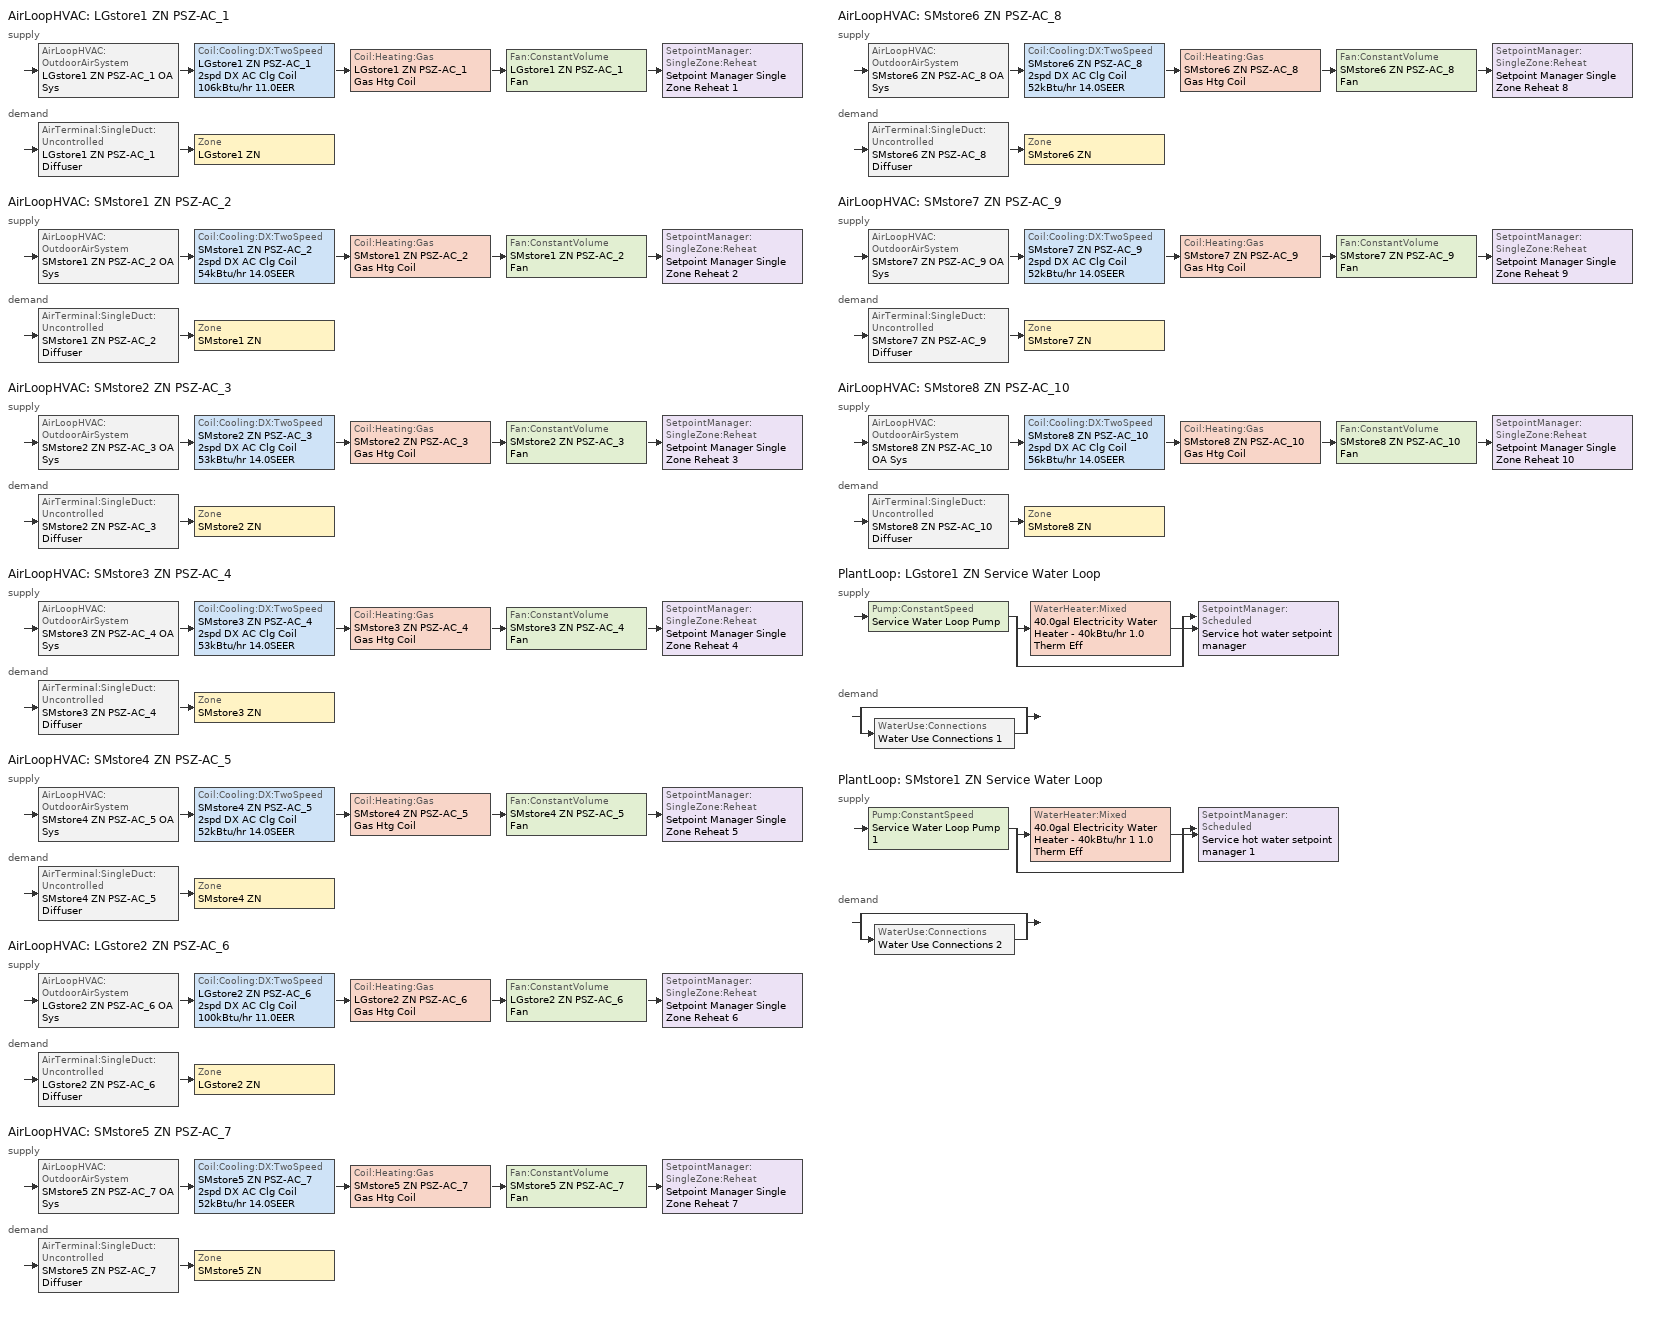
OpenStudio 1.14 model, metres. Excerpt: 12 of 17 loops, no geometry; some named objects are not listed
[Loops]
AirLoopHVAC 'LGstore1 ZN PSZ-AC_1'
 supply: AirLoopHVAC:OutdoorAirSystem 'LGstore1 ZN PSZ-AC_1 OA Sys' > Coil:Cooling:DX:TwoSpeed 'LGstore1 ZN PSZ-AC_1 2spd DX AC Clg Coil 106kBtu/hr 11.0EER' > Coil:Heating:Gas 'LGstore1 ZN PSZ-AC_1 Gas Htg Coil' > Fan:ConstantVolume 'LGstore1 ZN PSZ-AC_1 Fan' > SetpointManager:SingleZone:Reheat 'Setpoint Manager Single Zone Reheat 1'
 demand: AirTerminal:SingleDuct:Uncontrolled 'LGstore1 ZN PSZ-AC_1 Diffuser' > Zone 'LGstore1 ZN'
AirLoopHVAC 'SMstore1 ZN PSZ-AC_2'
 supply: AirLoopHVAC:OutdoorAirSystem 'SMstore1 ZN PSZ-AC_2 OA Sys' > Coil:Cooling:DX:TwoSpeed 'SMstore1 ZN PSZ-AC_2 2spd DX AC Clg Coil 54kBtu/hr 14.0SEER' > Coil:Heating:Gas 'SMstore1 ZN PSZ-AC_2 Gas Htg Coil' > Fan:ConstantVolume 'SMstore1 ZN PSZ-AC_2 Fan' > SetpointManager:SingleZone:Reheat 'Setpoint Manager Single Zone Reheat 2'
 demand: AirTerminal:SingleDuct:Uncontrolled 'SMstore1 ZN PSZ-AC_2 Diffuser' > Zone 'SMstore1 ZN'
AirLoopHVAC 'SMstore2 ZN PSZ-AC_3'
 supply: AirLoopHVAC:OutdoorAirSystem 'SMstore2 ZN PSZ-AC_3 OA Sys' > Coil:Cooling:DX:TwoSpeed 'SMstore2 ZN PSZ-AC_3 2spd DX AC Clg Coil 53kBtu/hr 14.0SEER' > Coil:Heating:Gas 'SMstore2 ZN PSZ-AC_3 Gas Htg Coil' > Fan:ConstantVolume 'SMstore2 ZN PSZ-AC_3 Fan' > SetpointManager:SingleZone:Reheat 'Setpoint Manager Single Zone Reheat 3'
 demand: AirTerminal:SingleDuct:Uncontrolled 'SMstore2 ZN PSZ-AC_3 Diffuser' > Zone 'SMstore2 ZN'
AirLoopHVAC 'SMstore3 ZN PSZ-AC_4'
 supply: AirLoopHVAC:OutdoorAirSystem 'SMstore3 ZN PSZ-AC_4 OA Sys' > Coil:Cooling:DX:TwoSpeed 'SMstore3 ZN PSZ-AC_4 2spd DX AC Clg Coil 53kBtu/hr 14.0SEER' > Coil:Heating:Gas 'SMstore3 ZN PSZ-AC_4 Gas Htg Coil' > Fan:ConstantVolume 'SMstore3 ZN PSZ-AC_4 Fan' > SetpointManager:SingleZone:Reheat 'Setpoint Manager Single Zone Reheat 4'
 demand: AirTerminal:SingleDuct:Uncontrolled 'SMstore3 ZN PSZ-AC_4 Diffuser' > Zone 'SMstore3 ZN'
AirLoopHVAC 'SMstore4 ZN PSZ-AC_5'
 supply: AirLoopHVAC:OutdoorAirSystem 'SMstore4 ZN PSZ-AC_5 OA Sys' > Coil:Cooling:DX:TwoSpeed 'SMstore4 ZN PSZ-AC_5 2spd DX AC Clg Coil 52kBtu/hr 14.0SEER' > Coil:Heating:Gas 'SMstore4 ZN PSZ-AC_5 Gas Htg Coil' > Fan:ConstantVolume 'SMstore4 ZN PSZ-AC_5 Fan' > SetpointManager:SingleZone:Reheat 'Setpoint Manager Single Zone Reheat 5'
 demand: AirTerminal:SingleDuct:Uncontrolled 'SMstore4 ZN PSZ-AC_5 Diffuser' > Zone 'SMstore4 ZN'
AirLoopHVAC 'LGstore2 ZN PSZ-AC_6'
 supply: AirLoopHVAC:OutdoorAirSystem 'LGstore2 ZN PSZ-AC_6 OA Sys' > Coil:Cooling:DX:TwoSpeed 'LGstore2 ZN PSZ-AC_6 2spd DX AC Clg Coil 100kBtu/hr 11.0EER' > Coil:Heating:Gas 'LGstore2 ZN PSZ-AC_6 Gas Htg Coil' > Fan:ConstantVolume 'LGstore2 ZN PSZ-AC_6 Fan' > SetpointManager:SingleZone:Reheat 'Setpoint Manager Single Zone Reheat 6'
 demand: AirTerminal:SingleDuct:Uncontrolled 'LGstore2 ZN PSZ-AC_6 Diffuser' > Zone 'LGstore2 ZN'
AirLoopHVAC 'SMstore5 ZN PSZ-AC_7'
 supply: AirLoopHVAC:OutdoorAirSystem 'SMstore5 ZN PSZ-AC_7 OA Sys' > Coil:Cooling:DX:TwoSpeed 'SMstore5 ZN PSZ-AC_7 2spd DX AC Clg Coil 52kBtu/hr 14.0SEER' > Coil:Heating:Gas 'SMstore5 ZN PSZ-AC_7 Gas Htg Coil' > Fan:ConstantVolume 'SMstore5 ZN PSZ-AC_7 Fan' > SetpointManager:SingleZone:Reheat 'Setpoint Manager Single Zone Reheat 7'
 demand: AirTerminal:SingleDuct:Uncontrolled 'SMstore5 ZN PSZ-AC_7 Diffuser' > Zone 'SMstore5 ZN'
AirLoopHVAC 'SMstore6 ZN PSZ-AC_8'
 supply: AirLoopHVAC:OutdoorAirSystem 'SMstore6 ZN PSZ-AC_8 OA Sys' > Coil:Cooling:DX:TwoSpeed 'SMstore6 ZN PSZ-AC_8 2spd DX AC Clg Coil 52kBtu/hr 14.0SEER' > Coil:Heating:Gas 'SMstore6 ZN PSZ-AC_8 Gas Htg Coil' > Fan:ConstantVolume 'SMstore6 ZN PSZ-AC_8 Fan' > SetpointManager:SingleZone:Reheat 'Setpoint Manager Single Zone Reheat 8'
 demand: AirTerminal:SingleDuct:Uncontrolled 'SMstore6 ZN PSZ-AC_8 Diffuser' > Zone 'SMstore6 ZN'
AirLoopHVAC 'SMstore7 ZN PSZ-AC_9'
 supply: AirLoopHVAC:OutdoorAirSystem 'SMstore7 ZN PSZ-AC_9 OA Sys' > Coil:Cooling:DX:TwoSpeed 'SMstore7 ZN PSZ-AC_9 2spd DX AC Clg Coil 52kBtu/hr 14.0SEER' > Coil:Heating:Gas 'SMstore7 ZN PSZ-AC_9 Gas Htg Coil' > Fan:ConstantVolume 'SMstore7 ZN PSZ-AC_9 Fan' > SetpointManager:SingleZone:Reheat 'Setpoint Manager Single Zone Reheat 9'
 demand: AirTerminal:SingleDuct:Uncontrolled 'SMstore7 ZN PSZ-AC_9 Diffuser' > Zone 'SMstore7 ZN'
AirLoopHVAC 'SMstore8 ZN PSZ-AC_10'
 supply: AirLoopHVAC:OutdoorAirSystem 'SMstore8 ZN PSZ-AC_10 OA Sys' > Coil:Cooling:DX:TwoSpeed 'SMstore8 ZN PSZ-AC_10 2spd DX AC Clg Coil 56kBtu/hr 14.0SEER' > Coil:Heating:Gas 'SMstore8 ZN PSZ-AC_10 Gas Htg Coil' > Fan:ConstantVolume 'SMstore8 ZN PSZ-AC_10 Fan' > SetpointManager:SingleZone:Reheat 'Setpoint Manager Single Zone Reheat 10'
 demand: AirTerminal:SingleDuct:Uncontrolled 'SMstore8 ZN PSZ-AC_10 Diffuser' > Zone 'SMstore8 ZN'
PlantLoop 'LGstore1 ZN Service Water Loop'
 supply: Pump:ConstantSpeed 'Service Water Loop Pump' > split
  | WaterHeater:Mixed '40.0gal Electricity Water Heater - 40kBtu/hr 1.0 Therm Eff'
  | bypass
  join > SetpointManager:Scheduled 'Service hot water setpoint manager'
 demand: split
  | bypass
  | WaterUse:Connections 'Water Use Connections 1'
PlantLoop 'SMstore1 ZN Service Water Loop'
 supply: Pump:ConstantSpeed 'Service Water Loop Pump 1' > split
  | WaterHeater:Mixed '40.0gal Electricity Water Heater - 40kBtu/hr 1 1.0 Therm Eff'
  | bypass
  join > SetpointManager:Scheduled 'Service hot water setpoint manager 1'
 demand: split
  | bypass
  | WaterUse:Connections 'Water Use Connections 2'
[Sizing:Zone] Zone Cooling Design Supply Air Temperature Input Method=SupplyAirTemperature; Zone Cooling Design Supply Air Temperature {C}=12.8; Zone Cooling Design Supply Air Temperature Difference {deltaC}=11.11; Zone Heating Design Supply Air Temperature Input Method=SupplyAirTemperature; Zone Heating Design Supply Air Temperature {C}=40; Zone Heating Design Supply Air Temperature Difference {deltaC}=11.11; Zone Cooling Design Supply Air Humidity Ratio {kg-H2O/kg-air}=0.0085; Zone Heating Design Supply Air Humidity Ratio {kg-H2O/kg-air}=0.008; Cooling Design Air Flow Method=DesignDay; Heating Design Air Flow Method=DesignDay; Account for Dedicated Outdoor Air System=No; Dedicated Outdoor Air System Control Strategy=NeutralSupplyAir; Dedicated Outdoor Air Low Setpoint Temperature for Design {C}=autosize; Dedicated Outdoor Air High Setpoint Temperature for Design {C}=autosize
SMstore8 ZN; LGstore1 ZN; LGstore2 ZN; SMstore2 ZN; SMstore1 ZN; SMstore7 ZN; SMstore6 ZN; SMstore3 ZN; SMstore5 ZN; SMstore4 ZN
[Zone equipment]
SMstore8 ZN: SMstore8 ZN PSZ-AC_10 Diffuser
LGstore1 ZN: LGstore1 ZN PSZ-AC_1 Diffuser
LGstore2 ZN: LGstore2 ZN PSZ-AC_6 Diffuser
SMstore2 ZN: SMstore2 ZN PSZ-AC_3 Diffuser
SMstore1 ZN: SMstore1 ZN PSZ-AC_2 Diffuser
SMstore7 ZN: SMstore7 ZN PSZ-AC_9 Diffuser
SMstore6 ZN: SMstore6 ZN PSZ-AC_8 Diffuser
SMstore3 ZN: SMstore3 ZN PSZ-AC_4 Diffuser
SMstore5 ZN: SMstore5 ZN PSZ-AC_7 Diffuser
SMstore4 ZN: SMstore4 ZN PSZ-AC_5 Diffuser
[AirLoopHVAC] Design Supply Air Flow Rate {m3/s}=AutoSize
Name | Availability Schedule | Availability Manager
LGstore1 ZN PSZ-AC_1 | RetailStripmall Type1_FAN_SCH | Availability Manager Night Cycle 1
SMstore1 ZN PSZ-AC_2 | RetailStripmall Type1_FAN_SCH | Availability Manager Night Cycle 2
SMstore2 ZN PSZ-AC_3 | RetailStripmall Type2_FAN_SCH | Availability Manager Night Cycle 3
SMstore3 ZN PSZ-AC_4 | RetailStripmall Type2_FAN_SCH | Availability Manager Night Cycle 4
SMstore4 ZN PSZ-AC_5 | RetailStripmall Type2_FAN_SCH | Availability Manager Night Cycle 5
LGstore2 ZN PSZ-AC_6 | RetailStripmall Type3_FAN_SCH | Availability Manager Night Cycle 6
SMstore5 ZN PSZ-AC_7 | RetailStripmall Type3_FAN_SCH | Availability Manager Night Cycle 7
SMstore6 ZN PSZ-AC_8 | RetailStripmall Type3_FAN_SCH | Availability Manager Night Cycle 8
SMstore7 ZN PSZ-AC_9 | RetailStripmall Type3_FAN_SCH | Availability Manager Night Cycle 9
SMstore8 ZN PSZ-AC_10 | RetailStripmall Type1_FAN_SCH | Availability Manager Night Cycle 10
[Sizing:System] Type of Load to Size On=Sensible; Design Outdoor Air Flow Rate {m3/s}=Autosize; Minimum System Air Flow Ratio=1; Preheat Design Temperature {C}=7; Preheat Design Humidity Ratio {kg-H2O/kg-Air}=0.008; Precool Design Temperature {C}=12.8; Precool Design Humidity Ratio {kg-H2O/kg-Air}=0.008; Central Cooling Design Supply Air Temperature {C}=12.8; Central Heating Design Supply Air Temperature {C}=40; Sizing Option=Coincident; 100% Outdoor Air in Cooling=No; 100% Outdoor Air in Heating=No; Central Cooling Design Supply Air Humidity Ratio {kg-H2O/kg-Air}=0.0085; Central Heating Design Supply Air Humidity Ratio {kg-H2O/kg-Air}=0.008; Cooling Design Air Flow Method=DesignDay; Cooling Design Air Flow Rate {m3/s}=0; Heating Design Air Flow Method=DesignDay; Heating Design Air Flow Rate {m3/s}=0; System Outdoor Air Method=ZoneSum; Zone Maximum Outdoor Air Fraction=1; Cooling Supply Air Flow Rate Per Floor Area {m3/s-m2}=0.00996765; Cooling Fraction of Autosized Cooling Supply Air Flow Rate=1; Cooling Supply Air Flow Rate Per Unit Cooling Capacity {m3/s-W}=3.94755e-05; Heating Supply Air Flow Rate Per Floor Area {m3/s-m2}=0.00996765; Heating Fraction of Autosized Heating Supply Air Flow Rate=1; Heating Fraction of Autosized Cooling Supply Air Flow Rate=1; Heating Supply Air Flow Rate Per Unit Heating Capacity {m3/s-W}=3.15882e-05; Cooling Design Capacity Method=CoolingDesignCapacity; Cooling Design Capacity {W}=autosize; Cooling Design Capacity Per Floor Area {W/m2}=234.7; Fraction of Autosized Cooling Design Capacity=1; Heating Design Capacity Method=HeatingDesignCapacity; Heating Design Capacity {W}=autosize; Heating Design Capacity Per Floor Area {W/m2}=157; Fraction of Autosized Heating Design Capacity=1; Central Cooling Capacity Control Method=OnOff
LGstore1 ZN PSZ-AC_1; SMstore1 ZN PSZ-AC_2; SMstore2 ZN PSZ-AC_3; SMstore3 ZN PSZ-AC_4; SMstore4 ZN PSZ-AC_5; LGstore2 ZN PSZ-AC_6; SMstore5 ZN PSZ-AC_7; SMstore6 ZN PSZ-AC_8; SMstore7 ZN PSZ-AC_9; SMstore8 ZN PSZ-AC_10
[SetpointManager:SingleZone:Reheat] Minimum Supply Air Temperature {C}=10; Maximum Supply Air Temperature {C}=50
Name | Control Zone
Setpoint Manager Single Zone Reheat 1 | LGstore1 ZN
Setpoint Manager Single Zone Reheat 2 | SMstore1 ZN
Setpoint Manager Single Zone Reheat 3 | SMstore2 ZN
Setpoint Manager Single Zone Reheat 4 | SMstore3 ZN
Setpoint Manager Single Zone Reheat 5 | SMstore4 ZN
Setpoint Manager Single Zone Reheat 6 | LGstore2 ZN
Setpoint Manager Single Zone Reheat 7 | SMstore5 ZN
Setpoint Manager Single Zone Reheat 8 | SMstore6 ZN
Setpoint Manager Single Zone Reheat 9 | SMstore7 ZN
Setpoint Manager Single Zone Reheat 10 | SMstore8 ZN
[Fan:ConstantVolume] Pressure Rise {Pa}=622.722; Maximum Flow Rate {m3/s}=AutoSize
Name | Availability Schedule | Fan Efficiency | Motor Efficiency
LGstore1 ZN PSZ-AC_1 Fan | RetailStripmall Type1_FAN_SCH | 0.58175 | 0.895
SMstore1 ZN PSZ-AC_2 Fan; SMstore8 ZN PSZ-AC_10 Fan | RetailStripmall Type1_FAN_SCH | 0.56225 | 0.865
SMstore2 ZN PSZ-AC_3 Fan; SMstore3 ZN PSZ-AC_4 Fan; SMstore4 ZN PSZ-AC_5 Fan | RetailStripmall Type2_FAN_SCH | 0.56225 | 0.865
LGstore2 ZN PSZ-AC_6 Fan | RetailStripmall Type3_FAN_SCH | 0.58175 | 0.895
SMstore5 ZN PSZ-AC_7 Fan; SMstore6 ZN PSZ-AC_8 Fan; SMstore7 ZN PSZ-AC_9 Fan | RetailStripmall Type3_FAN_SCH | 0.56225 | 0.865
[Coil:Heating:Gas] Availability Schedule=Always On Discrete; Gas Burner Efficiency=0.8; Nominal Capacity {W}=AutoSize; Parasitic Electric Load {W}=0; Parasitic Gas Load {W}=0
LGstore1 ZN PSZ-AC_1 Gas Htg Coil; SMstore1 ZN PSZ-AC_2 Gas Htg Coil; SMstore2 ZN PSZ-AC_3 Gas Htg Coil; SMstore3 ZN PSZ-AC_4 Gas Htg Coil; SMstore4 ZN PSZ-AC_5 Gas Htg Coil; LGstore2 ZN PSZ-AC_6 Gas Htg Coil; SMstore5 ZN PSZ-AC_7 Gas Htg Coil; SMstore6 ZN PSZ-AC_8 Gas Htg Coil; SMstore7 ZN PSZ-AC_9 Gas Htg Coil; SMstore8 ZN PSZ-AC_10 Gas Htg Coil
[Coil:Cooling:DX:TwoSpeed] Availability Schedule=Always On Discrete; Rated High Speed Total Cooling Capacity {W}=Autosize; Rated High Speed Sensible Heat Ratio=Autosize; Rated High Speed Air Flow Rate {m3/s}=Autosize; Rated Low Speed Total Cooling Capacity {W}=Autosize; Rated Low Speed Sensible Heat Ratio=0.69; Condenser Type=AirCooled; High Speed Evaporative Condenser Effectiveness=0; High Speed Evaporative Condenser Air Flow Rate {m3/s}=Autosize; High Speed Evaporative Condenser Pump Rated Power Consumption {W}=Autosize; Low Speed Evaporative Condenser Effectiveness=0; Low Speed Evaporative Condenser Air Flow Rate {m3/s}=Autosize; Low Speed Evaporative Condenser Pump Rated Power Consumption {W}=Autosize; Basin Heater Capacity {W/K}=10; Basin Heater Setpoint Temperature {C}=2
Name | Rated High Speed COP {W/W} | Total Cooling Capacity Function of Temperature Curve | Total Cooling Capacity Function of Flow Fraction Curve | Energy Input Ratio Function of Temperature Curve | Energy Input Ratio Function of Flow Fraction Curve | Part Load Fraction Correlation Curve | Rated Low Speed COP {W/W} | Low Speed Total Cooling Capacity Function of Temperature Curve | Low Speed Energy Input Ratio Function of Temperature Curve
LGstore1 ZN PSZ-AC_1 2spd DX AC Clg Coil 106kBtu/hr 11.0EER | 3.79883 | PSZ-AC_Unitary_PackagecoolCapFT | PSZ-AC_Unitary_PackagecoolFFF | PSZ-AC DX Unitary Package EIRFT | PSZ-AC_Unitary_PackagecoolEIRFFF | PSZ-AC_Unitary_PackagecoolPLR | 3.79883 | PSZ-AC_Unitary_PackagecoolCapFT 1 | PSZ-AC DX Unitary Package EIRFT 1
SMstore1 ZN PSZ-AC_2 2spd DX AC Clg Coil 54kBtu/hr 14.0SEER | 4.11713 | PSZ-AC_Unitary_PackagecoolCapFT 4 | PSZ-AC_Unitary_PackagecoolFFF 2 | PSZ-AC DX Unitary Package EIRFT 4 | PSZ-AC_Unitary_PackagecoolEIRFFF 2 | PSZ-AC_Unitary_PackagecoolPLR 2 | 4.11713 | PSZ-AC_Unitary_PackagecoolCapFT 5 | PSZ-AC DX Unitary Package EIRFT 5
SMstore2 ZN PSZ-AC_3 2spd DX AC Clg Coil 53kBtu/hr 14.0SEER | 4.11713 | PSZ-AC_Unitary_PackagecoolCapFT 6 | PSZ-AC_Unitary_PackagecoolFFF 3 | PSZ-AC DX Unitary Package EIRFT 6 | PSZ-AC_Unitary_PackagecoolEIRFFF 3 | PSZ-AC_Unitary_PackagecoolPLR 3 | 4.11713 | PSZ-AC_Unitary_PackagecoolCapFT 7 | PSZ-AC DX Unitary Package EIRFT 7
SMstore3 ZN PSZ-AC_4 2spd DX AC Clg Coil 53kBtu/hr 14.0SEER | 4.11713 | PSZ-AC_Unitary_PackagecoolCapFT 8 | PSZ-AC_Unitary_PackagecoolFFF 4 | PSZ-AC DX Unitary Package EIRFT 8 | PSZ-AC_Unitary_PackagecoolEIRFFF 4 | PSZ-AC_Unitary_PackagecoolPLR 4 | 4.11713 | PSZ-AC_Unitary_PackagecoolCapFT 9 | PSZ-AC DX Unitary Package EIRFT 9
SMstore4 ZN PSZ-AC_5 2spd DX AC Clg Coil 52kBtu/hr 14.0SEER | 4.11713 | PSZ-AC_Unitary_PackagecoolCapFT 10 | PSZ-AC_Unitary_PackagecoolFFF 5 | PSZ-AC DX Unitary Package EIRFT 10 | PSZ-AC_Unitary_PackagecoolEIRFFF 5 | PSZ-AC_Unitary_PackagecoolPLR 5 | 4.11713 | PSZ-AC_Unitary_PackagecoolCapFT 11 | PSZ-AC DX Unitary Package EIRFT 11
LGstore2 ZN PSZ-AC_6 2spd DX AC Clg Coil 100kBtu/hr 11.0EER | 3.79883 | PSZ-AC_Unitary_PackagecoolCapFT 2 | PSZ-AC_Unitary_PackagecoolFFF 1 | PSZ-AC DX Unitary Package EIRFT 2 | PSZ-AC_Unitary_PackagecoolEIRFFF 1 | PSZ-AC_Unitary_PackagecoolPLR 1 | 3.79883 | PSZ-AC_Unitary_PackagecoolCapFT 3 | PSZ-AC DX Unitary Package EIRFT 3
SMstore5 ZN PSZ-AC_7 2spd DX AC Clg Coil 52kBtu/hr 14.0SEER | 4.11713 | PSZ-AC_Unitary_PackagecoolCapFT 12 | PSZ-AC_Unitary_PackagecoolFFF 6 | PSZ-AC DX Unitary Package EIRFT 12 | PSZ-AC_Unitary_PackagecoolEIRFFF 6 | PSZ-AC_Unitary_PackagecoolPLR 6 | 4.11713 | PSZ-AC_Unitary_PackagecoolCapFT 13 | PSZ-AC DX Unitary Package EIRFT 13
SMstore6 ZN PSZ-AC_8 2spd DX AC Clg Coil 52kBtu/hr 14.0SEER | 4.11713 | PSZ-AC_Unitary_PackagecoolCapFT 14 | PSZ-AC_Unitary_PackagecoolFFF 7 | PSZ-AC DX Unitary Package EIRFT 14 | PSZ-AC_Unitary_PackagecoolEIRFFF 7 | PSZ-AC_Unitary_PackagecoolPLR 7 | 4.11713 | PSZ-AC_Unitary_PackagecoolCapFT 15 | PSZ-AC DX Unitary Package EIRFT 15
SMstore7 ZN PSZ-AC_9 2spd DX AC Clg Coil 52kBtu/hr 14.0SEER | 4.11713 | PSZ-AC_Unitary_PackagecoolCapFT 16 | PSZ-AC_Unitary_PackagecoolFFF 8 | PSZ-AC DX Unitary Package EIRFT 16 | PSZ-AC_Unitary_PackagecoolEIRFFF 8 | PSZ-AC_Unitary_PackagecoolPLR 8 | 4.11713 | PSZ-AC_Unitary_PackagecoolCapFT 17 | PSZ-AC DX Unitary Package EIRFT 17
SMstore8 ZN PSZ-AC_10 2spd DX AC Clg Coil 56kBtu/hr 14.0SEER | 4.11713 | PSZ-AC_Unitary_PackagecoolCapFT 18 | PSZ-AC_Unitary_PackagecoolFFF 9 | PSZ-AC DX Unitary Package EIRFT 18 | PSZ-AC_Unitary_PackagecoolEIRFFF 9 | PSZ-AC_Unitary_PackagecoolPLR 9 | 4.11713 | PSZ-AC_Unitary_PackagecoolCapFT 19 | PSZ-AC DX Unitary Package EIRFT 19
[Controller:OutdoorAir] Minimum Outdoor Air Flow Rate {m3/s}=Autosize; Maximum Outdoor Air Flow Rate {m3/s}=Autosize; Economizer Control Action Type=ModulateFlow; Lockout Type=NoLockout; Minimum Limit Type=FixedMinimum; High Humidity Control=No; Heat Recovery Bypass Control Type=BypassWhenWithinEconomizerLimits
Name | Economizer Control Type | Minimum Outdoor Air Schedule | Maximum Fraction of Outdoor Air Schedule | Controller Mechanical Ventilation | Economizer Maximum Limit Dry-Bulb Temperature {C} | Economizer Maximum Limit Enthalpy {J/kg} | Economizer Minimum Limit Dry-Bulb Temperature {C}
LGstore1 ZN PSZ-AC_1 OA Sys Controller | DifferentialDryBulb | RetailStripmall Type1_MinOA_MotorizedDamper_SCH | LGstore1ZNPSZAC1maxOASch | Controller Mechanical Ventilation 1
SMstore1 ZN PSZ-AC_2 OA Sys Controller | DifferentialDryBulb | RetailStripmall Type1_MinOA_MotorizedDamper_SCH | SMstore1ZNPSZAC2maxOASch | Controller Mechanical Ventilation 2
SMstore2 ZN PSZ-AC_3 OA Sys Controller | NoEconomizer | RetailStripmall Type2_MinOA_MotorizedDamper_SCH | SMstore2ZNPSZAC3maxOASch | Controller Mechanical Ventilation 3 | 28 | 64000 | -100
SMstore3 ZN PSZ-AC_4 OA Sys Controller | NoEconomizer | RetailStripmall Type2_MinOA_MotorizedDamper_SCH | SMstore3ZNPSZAC4maxOASch | Controller Mechanical Ventilation 4 | 28 | 64000 | -100
SMstore4 ZN PSZ-AC_5 OA Sys Controller | NoEconomizer | RetailStripmall Type2_MinOA_MotorizedDamper_SCH | SMstore4ZNPSZAC5maxOASch | Controller Mechanical Ventilation 5 | 28 | 64000 | -100
LGstore2 ZN PSZ-AC_6 OA Sys Controller | DifferentialDryBulb | RetailStripmall Type3_MinOA_MotorizedDamper_SCH | LGstore2ZNPSZAC6maxOASch | Controller Mechanical Ventilation 6
SMstore5 ZN PSZ-AC_7 OA Sys Controller | NoEconomizer | RetailStripmall Type3_MinOA_MotorizedDamper_SCH | SMstore5ZNPSZAC7maxOASch | Controller Mechanical Ventilation 7 | 28 | 64000 | -100
SMstore6 ZN PSZ-AC_8 OA Sys Controller | NoEconomizer | RetailStripmall Type3_MinOA_MotorizedDamper_SCH | SMstore6ZNPSZAC8maxOASch | Controller Mechanical Ventilation 8 | 28 | 64000 | -100
SMstore7 ZN PSZ-AC_9 OA Sys Controller | NoEconomizer | RetailStripmall Type3_MinOA_MotorizedDamper_SCH | SMstore7ZNPSZAC9maxOASch | Controller Mechanical Ventilation 9 | 28 | 64000 | -100
SMstore8 ZN PSZ-AC_10 OA Sys Controller | DifferentialDryBulb | RetailStripmall Type1_MinOA_MotorizedDamper_SCH | SMstore8ZNPSZAC10maxOASch | Controller Mechanical Ventilation 10
[Controller:MechanicalVentilation] Availability Schedule=Always On Discrete; System Outdoor Air Method=ZoneSum
Controller Mechanical Ventilation 1; Controller Mechanical Ventilation 2; Controller Mechanical Ventilation 3; Controller Mechanical Ventilation 4; Controller Mechanical Ventilation 5; Controller Mechanical Ventilation 6; Controller Mechanical Ventilation 7; Controller Mechanical Ventilation 8; Controller Mechanical Ventilation 9; Controller Mechanical Ventilation 10
[AirLoopHVAC:OutdoorAirSystem]
Name | Controller
LGstore1 ZN PSZ-AC_1 OA Sys | LGstore1 ZN PSZ-AC_1 OA Sys Controller
SMstore1 ZN PSZ-AC_2 OA Sys | SMstore1 ZN PSZ-AC_2 OA Sys Controller
SMstore2 ZN PSZ-AC_3 OA Sys | SMstore2 ZN PSZ-AC_3 OA Sys Controller
SMstore3 ZN PSZ-AC_4 OA Sys | SMstore3 ZN PSZ-AC_4 OA Sys Controller
SMstore4 ZN PSZ-AC_5 OA Sys | SMstore4 ZN PSZ-AC_5 OA Sys Controller
LGstore2 ZN PSZ-AC_6 OA Sys | LGstore2 ZN PSZ-AC_6 OA Sys Controller
SMstore5 ZN PSZ-AC_7 OA Sys | SMstore5 ZN PSZ-AC_7 OA Sys Controller
SMstore6 ZN PSZ-AC_8 OA Sys | SMstore6 ZN PSZ-AC_8 OA Sys Controller
SMstore7 ZN PSZ-AC_9 OA Sys | SMstore7 ZN PSZ-AC_9 OA Sys Controller
SMstore8 ZN PSZ-AC_10 OA Sys | SMstore8 ZN PSZ-AC_10 OA Sys Controller
[AvailabilityManager:NightCycle] Control Type=CycleOnAny; Thermostat Tolerance {deltaC}=1; Cycling Run Time {s}=1800
Availability Manager Night Cycle 1; Availability Manager Night Cycle 2; Availability Manager Night Cycle 3; Availability Manager Night Cycle 4; Availability Manager Night Cycle 5; Availability Manager Night Cycle 6; Availability Manager Night Cycle 7; Availability Manager Night Cycle 8; Availability Manager Night Cycle 9; Availability Manager Night Cycle 10
[AirTerminal:SingleDuct:Uncontrolled] Availability Schedule=Always On Discrete; Maximum Air Flow Rate {m3/s}=AutoSize
LGstore1 ZN PSZ-AC_1 Diffuser; SMstore1 ZN PSZ-AC_2 Diffuser; SMstore2 ZN PSZ-AC_3 Diffuser; SMstore3 ZN PSZ-AC_4 Diffuser; SMstore4 ZN PSZ-AC_5 Diffuser; LGstore2 ZN PSZ-AC_6 Diffuser; SMstore5 ZN PSZ-AC_7 Diffuser; SMstore6 ZN PSZ-AC_8 Diffuser; SMstore7 ZN PSZ-AC_9 Diffuser; SMstore8 ZN PSZ-AC_10 Diffuser
[PlantLoop] Maximum Loop Temperature {C}=60; Minimum Loop Temperature {C}=10; Plant Loop Volume {m3}=Autocalculate; Load Distribution Scheme=Optimal
LGstore1 ZN Service Water Loop; SMstore1 ZN Service Water Loop
[Sizing:Plant] Loop Type=Heating; Design Loop Exit Temperature {C}=60; Loop Design Temperature Difference {deltaC}=5; Sizing Option=NonCoincident; Zone Timesteps in Averaging Window=1; Coincident Sizing Factor Mode=None
LGstore1 ZN Service Water Loop; SMstore1 ZN Service Water Loop
[SetpointManager:Scheduled] Control Variable=Temperature
Name | Schedule
Service hot water setpoint manager | Service Water Loop Temp - 140F
Service hot water setpoint manager 1 | Service Water Loop Temp - 140F 1
[Pump:ConstantSpeed] Rated Flow Rate {m3/s}=autosize; Rated Pump Head {Pa}=0.001; Rated Power Consumption {W}=autosize; Motor Efficiency=0.7; Fraction of Motor Inefficiencies to Fluid Stream=0; Pump Control Type=Intermittent
Service Water Loop Pump; Service Water Loop Pump 1
[WaterHeater:Mixed] Tank Volume {m3}=0.151416; Deadband Temperature Difference {deltaC}=2; Maximum Temperature Limit {C}=82.2222; Heater Control Type=Cycle; Heater Maximum Capacity {W}=11722.8; Heater Fuel Type=Electricity; Heater Thermal Efficiency=1; Off Cycle Parasitic Fuel Consumption Rate {W}=173; Off Cycle Parasitic Fuel Type=Electricity; Off Cycle Parasitic Heat Fraction to Tank=0; On Cycle Parasitic Fuel Consumption Rate {W}=173; On Cycle Parasitic Fuel Type=Electricity; On Cycle Parasitic Heat Fraction to Tank=0; Ambient Temperature Indicator=ThermalZone; Off Cycle Loss Coefficient to Ambient Temperature {W/K}=1.20598; On Cycle Loss Coefficient to Ambient Temperature {W/K}=1.20598; Use Side Effectiveness=1; Source Side Effectiveness=1; Use Side Design Flow Rate {m3/s}=autosize; Source Side Design Flow Rate {m3/s}=autosize; Indirect Water Heating Recovery Time {hr}=1.5
Name | Setpoint Temperature Schedule | Ambient Temperature Schedule | Ambient Temperature Thermal Zone
40.0gal Electricity Water Heater - 40kBtu/hr 1.0 Therm Eff | Service Water Loop Temp - 140F | Schedule Ruleset 1 | LGstore1 ZN
40.0gal Electricity Water Heater - 40kBtu/hr 1 1.0 Therm Eff | Service Water Loop Temp - 140F 1 | Schedule Ruleset 3 | SMstore1 ZN
[WaterUse:Connections]
Name | Water Use Equipment Name 1
Water Use Connections 1 | Lgstore1 Service Water Use 0.03gal/min
Water Use Connections 2 | Smstore1 Service Water Use 0.03gal/min
[WaterUse:Equipment:Definition] Peak Flow Rate {m3/s}=1.89271e-06
Name | Sensible Fraction Schedule | Latent Fraction Schedule
Main Service Water Use Def 0.03gal/min | Fraction Sensible - 0.2 | Fraction Latent - 0.05
Main Service Water Use Def 0.03gal/min 1 | Fraction Sensible - 0.2 1 | Fraction Latent - 0.05 1
[WaterUse:Equipment] Flow Rate Fraction Schedule=RetailStripmall Type1_SWH_SCH
Name | Water Use Equipment Definition | Space
Lgstore1 Service Water Use 0.03gal/min | Main Service Water Use Def 0.03gal/min | LGstore1
Smstore1 Service Water Use 0.03gal/min | Main Service Water Use Def 0.03gal/min 1 | SMstore1
[EnergyManagementSystem:Sensor]
Name | Output Variable or Output Meter Index Key | Output Variable or Output Meter
LGstore1ZNPSZAC1DATRqd | Node 12 | System Node Setpoint Temperature
LGstore1ZNPSZAC1HeatingRTF | LGstore1 ZN PSZ-AC_1 Gas Htg Coil | Heating Coil Runtime Fraction
LGstore1ZNPSZAC1RTF | LGstore1 ZN PSZ-AC_1 2spd DX AC Clg Coil 106kBtu/hr 11.0EER | Cooling Coil Runtime Fraction
LGstore2ZNPSZAC6DATRqd | Node 67 | System Node Setpoint Temperature
LGstore2ZNPSZAC6HeatingRTF | LGstore2 ZN PSZ-AC_6 Gas Htg Coil | Heating Coil Runtime Fraction
LGstore2ZNPSZAC6RTF | LGstore2 ZN PSZ-AC_6 2spd DX AC Clg Coil 100kBtu/hr 11.0EER | Cooling Coil Runtime Fraction
SMstore1ZNPSZAC2DATRqd | Node 23 | System Node Setpoint Temperature
SMstore1ZNPSZAC2HeatingRTF | SMstore1 ZN PSZ-AC_2 Gas Htg Coil | Heating Coil Runtime Fraction
SMstore1ZNPSZAC2RTF | SMstore1 ZN PSZ-AC_2 2spd DX AC Clg Coil 54kBtu/hr 14.0SEER | Cooling Coil Runtime Fraction
SMstore2ZNPSZAC3DATRqd | Node 34 | System Node Setpoint Temperature
SMstore2ZNPSZAC3HeatingRTF | SMstore2 ZN PSZ-AC_3 Gas Htg Coil | Heating Coil Runtime Fraction
SMstore2ZNPSZAC3RTF | SMstore2 ZN PSZ-AC_3 2spd DX AC Clg Coil 53kBtu/hr 14.0SEER | Cooling Coil Runtime Fraction
SMstore3ZNPSZAC4DATRqd | Node 45 | System Node Setpoint Temperature
SMstore3ZNPSZAC4HeatingRTF | SMstore3 ZN PSZ-AC_4 Gas Htg Coil | Heating Coil Runtime Fraction
SMstore3ZNPSZAC4RTF | SMstore3 ZN PSZ-AC_4 2spd DX AC Clg Coil 53kBtu/hr 14.0SEER | Cooling Coil Runtime Fraction
SMstore4ZNPSZAC5DATRqd | Node 56 | System Node Setpoint Temperature
SMstore4ZNPSZAC5HeatingRTF | SMstore4 ZN PSZ-AC_5 Gas Htg Coil | Heating Coil Runtime Fraction
SMstore4ZNPSZAC5RTF | SMstore4 ZN PSZ-AC_5 2spd DX AC Clg Coil 52kBtu/hr 14.0SEER | Cooling Coil Runtime Fraction
SMstore5ZNPSZAC7DATRqd | Node 78 | System Node Setpoint Temperature
SMstore5ZNPSZAC7HeatingRTF | SMstore5 ZN PSZ-AC_7 Gas Htg Coil | Heating Coil Runtime Fraction
SMstore5ZNPSZAC7RTF | SMstore5 ZN PSZ-AC_7 2spd DX AC Clg Coil 52kBtu/hr 14.0SEER | Cooling Coil Runtime Fraction
SMstore6ZNPSZAC8DATRqd | Node 89 | System Node Setpoint Temperature
SMstore6ZNPSZAC8HeatingRTF | SMstore6 ZN PSZ-AC_8 Gas Htg Coil | Heating Coil Runtime Fraction
SMstore6ZNPSZAC8RTF | SMstore6 ZN PSZ-AC_8 2spd DX AC Clg Coil 52kBtu/hr 14.0SEER | Cooling Coil Runtime Fraction
SMstore7ZNPSZAC9DATRqd | Node 100 | System Node Setpoint Temperature
SMstore7ZNPSZAC9HeatingRTF | SMstore7 ZN PSZ-AC_9 Gas Htg Coil | Heating Coil Runtime Fraction
SMstore7ZNPSZAC9RTF | SMstore7 ZN PSZ-AC_9 2spd DX AC Clg Coil 52kBtu/hr 14.0SEER | Cooling Coil Runtime Fraction
SMstore8ZNPSZAC10DATRqd | Node 111 | System Node Setpoint Temperature
SMstore8ZNPSZAC10HeatingRTF | SMstore8 ZN PSZ-AC_10 Gas Htg Coil | Heating Coil Runtime Fraction
SMstore8ZNPSZAC10RTF | SMstore8 ZN PSZ-AC_10 2spd DX AC Clg Coil 56kBtu/hr 14.0SEER | Cooling Coil Runtime Fraction
[EnergyManagementSystem:InternalVariable]
Name | Internal Data Index Key | Internal Data Type
LGstore1ZNPSZAC1OADesignMass | LGstore1 ZN PSZ-AC_1 OA Sys Controller | Outdoor Air Controller Minimum Mass Flow Rate
LGstore1ZNPSZAC1FanDesignPressure | LGstore1 ZN PSZ-AC_1 Fan | Fan Nominal Pressure Rise
LGstore1ZNPSZAC1DesignFlowMass | LGstore1 ZN PSZ-AC_1 OA Sys Controller | Outdoor Air Controller Maximum Mass Flow Rate
LGstore2ZNPSZAC6OADesignMass | LGstore2 ZN PSZ-AC_6 OA Sys Controller | Outdoor Air Controller Minimum Mass Flow Rate
LGstore2ZNPSZAC6FanDesignPressure | LGstore2 ZN PSZ-AC_6 Fan | Fan Nominal Pressure Rise
LGstore2ZNPSZAC6DesignFlowMass | LGstore2 ZN PSZ-AC_6 OA Sys Controller | Outdoor Air Controller Maximum Mass Flow Rate
SMstore1ZNPSZAC2OADesignMass | SMstore1 ZN PSZ-AC_2 OA Sys Controller | Outdoor Air Controller Minimum Mass Flow Rate
SMstore1ZNPSZAC2FanDesignPressure | SMstore1 ZN PSZ-AC_2 Fan | Fan Nominal Pressure Rise
SMstore1ZNPSZAC2DesignFlowMass | SMstore1 ZN PSZ-AC_2 OA Sys Controller | Outdoor Air Controller Maximum Mass Flow Rate
SMstore2ZNPSZAC3OADesignMass | SMstore2 ZN PSZ-AC_3 OA Sys Controller | Outdoor Air Controller Minimum Mass Flow Rate
SMstore2ZNPSZAC3FanDesignPressure | SMstore2 ZN PSZ-AC_3 Fan | Fan Nominal Pressure Rise
SMstore2ZNPSZAC3DesignFlowMass | SMstore2 ZN PSZ-AC_3 OA Sys Controller | Outdoor Air Controller Maximum Mass Flow Rate
SMstore3ZNPSZAC4OADesignMass | SMstore3 ZN PSZ-AC_4 OA Sys Controller | Outdoor Air Controller Minimum Mass Flow Rate
SMstore3ZNPSZAC4FanDesignPressure | SMstore3 ZN PSZ-AC_4 Fan | Fan Nominal Pressure Rise
SMstore3ZNPSZAC4DesignFlowMass | SMstore3 ZN PSZ-AC_4 OA Sys Controller | Outdoor Air Controller Maximum Mass Flow Rate
SMstore4ZNPSZAC5OADesignMass | SMstore4 ZN PSZ-AC_5 OA Sys Controller | Outdoor Air Controller Minimum Mass Flow Rate
SMstore4ZNPSZAC5FanDesignPressure | SMstore4 ZN PSZ-AC_5 Fan | Fan Nominal Pressure Rise
SMstore4ZNPSZAC5DesignFlowMass | SMstore4 ZN PSZ-AC_5 OA Sys Controller | Outdoor Air Controller Maximum Mass Flow Rate
SMstore5ZNPSZAC7OADesignMass | SMstore5 ZN PSZ-AC_7 OA Sys Controller | Outdoor Air Controller Minimum Mass Flow Rate
SMstore5ZNPSZAC7FanDesignPressure | SMstore5 ZN PSZ-AC_7 Fan | Fan Nominal Pressure Rise
SMstore5ZNPSZAC7DesignFlowMass | SMstore5 ZN PSZ-AC_7 OA Sys Controller | Outdoor Air Controller Maximum Mass Flow Rate
SMstore6ZNPSZAC8OADesignMass | SMstore6 ZN PSZ-AC_8 OA Sys Controller | Outdoor Air Controller Minimum Mass Flow Rate
SMstore6ZNPSZAC8FanDesignPressure | SMstore6 ZN PSZ-AC_8 Fan | Fan Nominal Pressure Rise
SMstore6ZNPSZAC8DesignFlowMass | SMstore6 ZN PSZ-AC_8 OA Sys Controller | Outdoor Air Controller Maximum Mass Flow Rate
SMstore7ZNPSZAC9OADesignMass | SMstore7 ZN PSZ-AC_9 OA Sys Controller | Outdoor Air Controller Minimum Mass Flow Rate
SMstore7ZNPSZAC9FanDesignPressure | SMstore7 ZN PSZ-AC_9 Fan | Fan Nominal Pressure Rise
SMstore7ZNPSZAC9DesignFlowMass | SMstore7 ZN PSZ-AC_9 OA Sys Controller | Outdoor Air Controller Maximum Mass Flow Rate
SMstore8ZNPSZAC10OADesignMass | SMstore8 ZN PSZ-AC_10 OA Sys Controller | Outdoor Air Controller Minimum Mass Flow Rate
SMstore8ZNPSZAC10FanDesignPressure | SMstore8 ZN PSZ-AC_10 Fan | Fan Nominal Pressure Rise
SMstore8ZNPSZAC10DesignFlowMass | SMstore8 ZN PSZ-AC_10 OA Sys Controller | Outdoor Air Controller Maximum Mass Flow Rate
[EnergyManagementSystem:Program]
LGstore1ZNPSZAC1SetFanPar: IF LGstore1ZNPSZAC1NumberofStages == 1; Return; ENDIF; SET LGstore1ZNPSZAC1FanPwrExp = 2.2; SET OAFrac = LGstore1ZNPSZAC1OAFlowMass/LGstore1ZNPSZAC1DesignFlowMass; IF  OAFrac < 0.66; SET LGstore1ZNPSZAC1VenSpeed = 0.66; SET LGstore1ZNPSZAC1Stg1Spd = 0.66; ELSE; SET LGstore1ZNPSZAC1VenSpeed = OAFrac; SET LGstore1ZNPSZAC1Stg1Spd = OAFrac; ENDIF; SET LGstore1ZNPSZAC1Stg2Spd = 1.0; SET LGstore1ZNPSZAC1HeatSpeed = 1.0
[EnergyManagementSystem:Actuator] Actuated Component Type=Fan; Actuated Component Control Type=Fan Pressure Rise
Name | Actuated Component
LGstore1ZNPSZAC1FanPressure | LGstore1 ZN PSZ-AC_1 Fan
LGstore2ZNPSZAC6FanPressure | LGstore2 ZN PSZ-AC_6 Fan
SMstore1ZNPSZAC2FanPressure | SMstore1 ZN PSZ-AC_2 Fan
SMstore2ZNPSZAC3FanPressure | SMstore2 ZN PSZ-AC_3 Fan
SMstore3ZNPSZAC4FanPressure | SMstore3 ZN PSZ-AC_4 Fan
SMstore4ZNPSZAC5FanPressure | SMstore4 ZN PSZ-AC_5 Fan
SMstore5ZNPSZAC7FanPressure | SMstore5 ZN PSZ-AC_7 Fan
SMstore6ZNPSZAC8FanPressure | SMstore6 ZN PSZ-AC_8 Fan
SMstore7ZNPSZAC9FanPressure | SMstore7 ZN PSZ-AC_9 Fan
SMstore8ZNPSZAC10FanPressure | SMstore8 ZN PSZ-AC_10 Fan
[Schedule:Ruleset]
Name | Default Day Schedule | Summer Design Day Schedule | Winter Design Day Schedule
RetailStripmall Type1_FAN_SCH | RetailStripmall Type1_FAN_SCH Default | RetailStripmall Type1_FAN_SCH Summer Design Day | RetailStripmall Type1_FAN_SCH Winter Design Day
RetailStripmall Type1_MinOA_MotorizedDamper_SCH | RetailStripmall Type1_MinOA_MotorizedDamper_SCH Default | RetailStripmall Type1_MinOA_MotorizedDamper_SCH Summer Design Day | RetailStripmall Type1_MinOA_MotorizedDamper_SCH Winter Design Day
RetailStripmall Type2_FAN_SCH | RetailStripmall Type2_FAN_SCH Default | RetailStripmall Type2_FAN_SCH Summer Design Day | RetailStripmall Type2_FAN_SCH Winter Design Day
RetailStripmall Type2_MinOA_MotorizedDamper_SCH | RetailStripmall Type2_MinOA_MotorizedDamper_SCH Default | RetailStripmall Type2_MinOA_MotorizedDamper_SCH Summer Design Day | RetailStripmall Type2_MinOA_MotorizedDamper_SCH Winter Design Day
RetailStripmall Type3_FAN_SCH | RetailStripmall Type3_FAN_SCH Default | RetailStripmall Type3_FAN_SCH Summer Design Day | RetailStripmall Type3_FAN_SCH Winter Design Day
RetailStripmall Type3_MinOA_MotorizedDamper_SCH | RetailStripmall Type3_MinOA_MotorizedDamper_SCH Default | RetailStripmall Type3_MinOA_MotorizedDamper_SCH Summer Design Day | RetailStripmall Type3_MinOA_MotorizedDamper_SCH Winter Design Day
Service Water Loop Temp - 140F | Service Water Loop Temp - 140F Default
Schedule Ruleset 1 | Schedule Day 55
Fraction Sensible - 0.2 | Schedule Day 57
Fraction Latent - 0.05 | Schedule Day 58
RetailStripmall Type1_SWH_SCH | RetailStripmall Type1_SWH_SCH Default | RetailStripmall Type1_SWH_SCH Summer Design Day | RetailStripmall Type1_SWH_SCH Winter Design Day
Service Water Loop Temp - 140F 1 | Service Water Loop Temp - 140F Default 1
Schedule Ruleset 3 | Schedule Day 62
Fraction Sensible - 0.2 1 | Schedule Day 64
Fraction Latent - 0.05 1 | Schedule Day 65
LGstore1ZNPSZAC1maxOASch | LGstore1ZNPSZAC1maxOASchDefault
LGstore2ZNPSZAC6maxOASch | LGstore2ZNPSZAC6maxOASchDefault
SMstore1ZNPSZAC2maxOASch | SMstore1ZNPSZAC2maxOASchDefault
SMstore2ZNPSZAC3maxOASch | SMstore2ZNPSZAC3maxOASchDefault
SMstore3ZNPSZAC4maxOASch | SMstore3ZNPSZAC4maxOASchDefault
SMstore4ZNPSZAC5maxOASch | SMstore4ZNPSZAC5maxOASchDefault
SMstore5ZNPSZAC7maxOASch | SMstore5ZNPSZAC7maxOASchDefault
SMstore6ZNPSZAC8maxOASch | SMstore6ZNPSZAC8maxOASchDefault
SMstore7ZNPSZAC9maxOASch | SMstore7ZNPSZAC9maxOASchDefault
SMstore8ZNPSZAC10maxOASch | SMstore8ZNPSZAC10maxOASchDefault
[Schedule:Day]
RetailStripmall Type1_FAN_SCH Default; RetailStripmall Type1_FAN_SCH Summer Design Day; RetailStripmall Type1_FAN_SCH Default|SmrDsn|Mon|Tue|Wed|Thu Day: 8, 0, 0, 24, 0, 1
RetailStripmall Type1_FAN_SCH Winter Design Day; RetailStripmall Type1_FAN_SCH WntrDsn|Sat|Fri Day: 1, 0, 1, 8, 0, 0, 24, 0, 1
RetailStripmall Type1_MinOA_MotorizedDamper_SCH Default; RetailStripmall Type1_MinOA_MotorizedDamper_SCH Summer Design Day; RetailStripmall Type1_MinOA_MotorizedDamper_SCH Default|SmrDsn|Mon|Tue|Wed|Thu Day: 9, 0, 0, 24, 0, 1
RetailStripmall Type1_MinOA_MotorizedDamper_SCH Winter Design Day; RetailStripmall Type1_MinOA_MotorizedDamper_SCH WntrDsn|Sat|Fri Day: 1, 0, 1, 9, 0, 0, 24, 0, 1
RetailStripmall Type2_FAN_SCH Default: 8, 0, 0, 18, 0, 1, 24, 0, 0
RetailStripmall Type2_FAN_SCH Summer Design Day; RetailStripmall Type2_FAN_SCH SmrDsn|Wkdy Day: 7, 0, 0, 21, 0, 1, 24, 0, 0
RetailStripmall Type2_FAN_SCH Winter Design Day; RetailStripmall Type2_FAN_SCH WntrDsn|Sat Day: 7, 0, 0, 19, 0, 1, 24, 0, 0
RetailStripmall Type2_MinOA_MotorizedDamper_SCH Default; RetailStripmall Type3_FAN_SCH Default: 9, 0, 0, 18, 0, 1, 24, 0, 0
RetailStripmall Type2_MinOA_MotorizedDamper_SCH Summer Design Day; RetailStripmall Type2_MinOA_MotorizedDamper_SCH SmrDsn|Wkdy Day; RetailStripmall Type3_FAN_SCH Summer Design Day; RetailStripmall Type3_FAN_SCH SmrDsn|Wkdy Day: 8, 0, 0, 21, 0, 1, 24, 0, 0
RetailStripmall Type2_MinOA_MotorizedDamper_SCH Winter Design Day; RetailStripmall Type2_MinOA_MotorizedDamper_SCH WntrDsn|Sat Day; RetailStripmall Type3_FAN_SCH Winter Design Day; RetailStripmall Type3_FAN_SCH WntrDsn|Sat Day: 8, 0, 0, 19, 0, 1, 24, 0, 0
RetailStripmall Type3_MinOA_MotorizedDamper_SCH Default: 10, 0, 0, 18, 0, 1, 24, 0, 0
RetailStripmall Type3_MinOA_MotorizedDamper_SCH Summer Design Day; RetailStripmall Type3_MinOA_MotorizedDamper_SCH SmrDsn|Wkdy Day: 9, 0, 0, 21, 0, 1, 24, 0, 0
RetailStripmall Type3_MinOA_MotorizedDamper_SCH Winter Design Day; RetailStripmall Type3_MinOA_MotorizedDamper_SCH WntrDsn|Sat Day: 9, 0, 0, 19, 0, 1, 24, 0, 0
Service Water Loop Temp - 140F Default; Service Water Loop Temp - 140F Default 1: 24, 0, 60
Schedule Day 55; Schedule Day 62: 24, 0, 22
Schedule Day 57; Schedule Day 64: 24, 0, 0.2
Schedule Day 58; Schedule Day 65: 24, 0, 0.05
RetailStripmall Type1_SWH_SCH Default: 8, 0, 0, 9, 0, 0.1, 10, 0, 0.14, 11, 0, 0.29, 12, 0, 0.31, 14, 0, 0.36, 15, 0, 0.34, 16, 0, 0.35, 17, 0, 0.37, 18, 0, 0.34, 19, 0, 0.25, 20, 0, 0.27, 21, 0, 0.21, 23, 0, 0.16, 24, 0, 0.1
RetailStripmall Type1_SWH_SCH Summer Design Day; RetailStripmall Type1_SWH_SCH SmrDsn|Mon|Tue|Wed|Thu Day: 7, 0, 0, 9, 0, 0.04, 10, 0, 0.15, 11, 0, 0.23, 12, 0, 0.32, 13, 0, 0.41, 14, 0, 0.62, 15, 0, 0.6, 16, 0, 0.55, 17, 0, 0.45, 18, 0, 0.5, 19, 0, 0.46, 20, 0, 0.47, 21, 0, 0.34, 22, 0, 0.33, 23, 0, 0.23, 24, 0, 0.13
RetailStripmall Type1_SWH_SCH Winter Design Day; RetailStripmall Type1_SWH_SCH WntrDsn|Sat|Fri Day: 1, 0, 0.13, 9, 0, 0, 10, 0, 0.2, 11, 0, 0.23, 12, 0, 0.32, 13, 0, 0.41, 14, 0, 0.65, 15, 0, 0.6, 16, 0, 0.55, 17, 0, 0.45, 18, 0, 0.5, 19, 0, 0.46, 20, 0, 0.47, 21, 0, 0.34, 22, 0, 0.33, 23, 0, 0.23, 24, 0, 0.13
LGstore1ZNPSZAC1maxOASchDefault; LGstore2ZNPSZAC6maxOASchDefault; SMstore1ZNPSZAC2maxOASchDefault; SMstore2ZNPSZAC3maxOASchDefault; SMstore3ZNPSZAC4maxOASchDefault; SMstore4ZNPSZAC5maxOASchDefault; SMstore5ZNPSZAC7maxOASchDefault; SMstore6ZNPSZAC8maxOASchDefault; SMstore7ZNPSZAC9maxOASchDefault; SMstore8ZNPSZAC10maxOASchDefault: 24, 0, 0.7
[Schedule:Rule] Date Specification Type=DateRange; Start Month=1; Start Day=1; End Month=12; End Day=31
Name | Schedule Ruleset | Rule Order | Day Schedule | Apply Monday | Apply Tuesday | Apply Wednesday | Apply Thursday | Apply Friday | Apply Saturday
Schedule Rule 38 | RetailStripmall Type1_FAN_SCH | 1 | RetailStripmall Type1_FAN_SCH Default|SmrDsn|Mon|Tue|Wed|Thu Day | Yes | Yes | Yes | Yes
Schedule Rule 39 | RetailStripmall Type1_FAN_SCH | 0 | RetailStripmall Type1_FAN_SCH WntrDsn|Sat|Fri Day |  |  |  |  | Yes | Yes
Schedule Rule 40 | RetailStripmall Type1_MinOA_MotorizedDamper_SCH | 1 | RetailStripmall Type1_MinOA_MotorizedDamper_SCH Default|SmrDsn|Mon|Tue|Wed|Thu Day | Yes | Yes | Yes | Yes
Schedule Rule 41 | RetailStripmall Type1_MinOA_MotorizedDamper_SCH | 0 | RetailStripmall Type1_MinOA_MotorizedDamper_SCH WntrDsn|Sat|Fri Day |  |  |  |  | Yes | Yes
Schedule Rule 42 | RetailStripmall Type2_FAN_SCH | 1 | RetailStripmall Type2_FAN_SCH SmrDsn|Wkdy Day | Yes | Yes | Yes | Yes | Yes
Schedule Rule 43 | RetailStripmall Type2_FAN_SCH | 0 | RetailStripmall Type2_FAN_SCH WntrDsn|Sat Day |  |  |  |  |  | Yes
Schedule Rule 44 | RetailStripmall Type2_MinOA_MotorizedDamper_SCH | 1 | RetailStripmall Type2_MinOA_MotorizedDamper_SCH SmrDsn|Wkdy Day | Yes | Yes | Yes | Yes | Yes
Schedule Rule 45 | RetailStripmall Type2_MinOA_MotorizedDamper_SCH | 0 | RetailStripmall Type2_MinOA_MotorizedDamper_SCH WntrDsn|Sat Day |  |  |  |  |  | Yes
Schedule Rule 46 | RetailStripmall Type3_FAN_SCH | 1 | RetailStripmall Type3_FAN_SCH SmrDsn|Wkdy Day | Yes | Yes | Yes | Yes | Yes
Schedule Rule 47 | RetailStripmall Type3_FAN_SCH | 0 | RetailStripmall Type3_FAN_SCH WntrDsn|Sat Day |  |  |  |  |  | Yes
Schedule Rule 48 | RetailStripmall Type3_MinOA_MotorizedDamper_SCH | 1 | RetailStripmall Type3_MinOA_MotorizedDamper_SCH SmrDsn|Wkdy Day | Yes | Yes | Yes | Yes | Yes
Schedule Rule 49 | RetailStripmall Type3_MinOA_MotorizedDamper_SCH | 0 | RetailStripmall Type3_MinOA_MotorizedDamper_SCH WntrDsn|Sat Day |  |  |  |  |  | Yes
Schedule Rule 50 | RetailStripmall Type1_SWH_SCH | 1 | RetailStripmall Type1_SWH_SCH SmrDsn|Mon|Tue|Wed|Thu Day | Yes | Yes | Yes | Yes
Schedule Rule 51 | RetailStripmall Type1_SWH_SCH | 0 | RetailStripmall Type1_SWH_SCH WntrDsn|Sat|Fri Day |  |  |  |  | Yes | Yes
[Schedule:Constant]
Always On Discrete: Value=1
[Curve:Biquadratic] Minimum Value of x=12.77778; Maximum Value of x=23.88889; Minimum Value of y=21.11111; Maximum Value of y=46.11111
Name | Coefficient1 Constant | Coefficient2 x | Coefficient3 x**2 | Coefficient4 y | Coefficient5 y**2 | Coefficient6 x*y
PSZ-AC_Unitary_PackagecoolCapFT; PSZ-AC_Unitary_PackagecoolCapFT 1; PSZ-AC_Unitary_PackagecoolCapFT 2; PSZ-AC_Unitary_PackagecoolCapFT 3; PSZ-AC_Unitary_PackagecoolCapFT 4; PSZ-AC_Unitary_PackagecoolCapFT 5; PSZ-AC_Unitary_PackagecoolCapFT 6; PSZ-AC_Unitary_PackagecoolCapFT 7; PSZ-AC_Unitary_PackagecoolCapFT 8; PSZ-AC_Unitary_PackagecoolCapFT 9; PSZ-AC_Unitary_PackagecoolCapFT 10; PSZ-AC_Unitary_PackagecoolCapFT 11; PSZ-AC_Unitary_PackagecoolCapFT 12; PSZ-AC_Unitary_PackagecoolCapFT 13; PSZ-AC_Unitary_PackagecoolCapFT 14; PSZ-AC_Unitary_PackagecoolCapFT 15; PSZ-AC_Unitary_PackagecoolCapFT 16; PSZ-AC_Unitary_PackagecoolCapFT 17; PSZ-AC_Unitary_PackagecoolCapFT 18; PSZ-AC_Unitary_PackagecoolCapFT 19 | 0.766956 | 0.0107756 | -4.14703e-05 | 0.00134961 | -0.000261144 | 0.000457488
PSZ-AC DX Unitary Package EIRFT; PSZ-AC DX Unitary Package EIRFT 1; PSZ-AC DX Unitary Package EIRFT 2; PSZ-AC DX Unitary Package EIRFT 3; PSZ-AC DX Unitary Package EIRFT 4; PSZ-AC DX Unitary Package EIRFT 5; PSZ-AC DX Unitary Package EIRFT 6; PSZ-AC DX Unitary Package EIRFT 7; PSZ-AC DX Unitary Package EIRFT 8; PSZ-AC DX Unitary Package EIRFT 9; PSZ-AC DX Unitary Package EIRFT 10; PSZ-AC DX Unitary Package EIRFT 11; PSZ-AC DX Unitary Package EIRFT 12; PSZ-AC DX Unitary Package EIRFT 13; PSZ-AC DX Unitary Package EIRFT 14; PSZ-AC DX Unitary Package EIRFT 15; PSZ-AC DX Unitary Package EIRFT 16; PSZ-AC DX Unitary Package EIRFT 17; PSZ-AC DX Unitary Package EIRFT 18; PSZ-AC DX Unitary Package EIRFT 19 | 0.297145 | 0.0430933 | -0.000748766 | 0.00597727 | 0.000482112 | -0.000956448
[Curve:Quadratic]
Name | Coefficient1 Constant | Coefficient2 x | Coefficient3 x**2 | Minimum Value of x | Maximum Value of x
PSZ-AC_Unitary_PackagecoolFFF; PSZ-AC_Unitary_PackagecoolFFF 1; PSZ-AC_Unitary_PackagecoolFFF 2; PSZ-AC_Unitary_PackagecoolFFF 3; PSZ-AC_Unitary_PackagecoolFFF 4; PSZ-AC_Unitary_PackagecoolFFF 5; PSZ-AC_Unitary_PackagecoolFFF 6; PSZ-AC_Unitary_PackagecoolFFF 7; PSZ-AC_Unitary_PackagecoolFFF 8; PSZ-AC_Unitary_PackagecoolFFF 9 | 0.8 | 0.2 | 0 | 0.5 | 1.5
PSZ-AC_Unitary_PackagecoolEIRFFF; PSZ-AC_Unitary_PackagecoolEIRFFF 1; PSZ-AC_Unitary_PackagecoolEIRFFF 2; PSZ-AC_Unitary_PackagecoolEIRFFF 3; PSZ-AC_Unitary_PackagecoolEIRFFF 4; PSZ-AC_Unitary_PackagecoolEIRFFF 5; PSZ-AC_Unitary_PackagecoolEIRFFF 6; PSZ-AC_Unitary_PackagecoolEIRFFF 7; PSZ-AC_Unitary_PackagecoolEIRFFF 8; PSZ-AC_Unitary_PackagecoolEIRFFF 9 | 1.156 | -0.1816 | 0.0256 | 0.5 | 1.5
PSZ-AC_Unitary_PackagecoolPLR; PSZ-AC_Unitary_PackagecoolPLR 1; PSZ-AC_Unitary_PackagecoolPLR 2; PSZ-AC_Unitary_PackagecoolPLR 3; PSZ-AC_Unitary_PackagecoolPLR 4; PSZ-AC_Unitary_PackagecoolPLR 5; PSZ-AC_Unitary_PackagecoolPLR 6; PSZ-AC_Unitary_PackagecoolPLR 7; PSZ-AC_Unitary_PackagecoolPLR 8; PSZ-AC_Unitary_PackagecoolPLR 9 | 0.75 | 0.25 | 0 | 0 | 1
